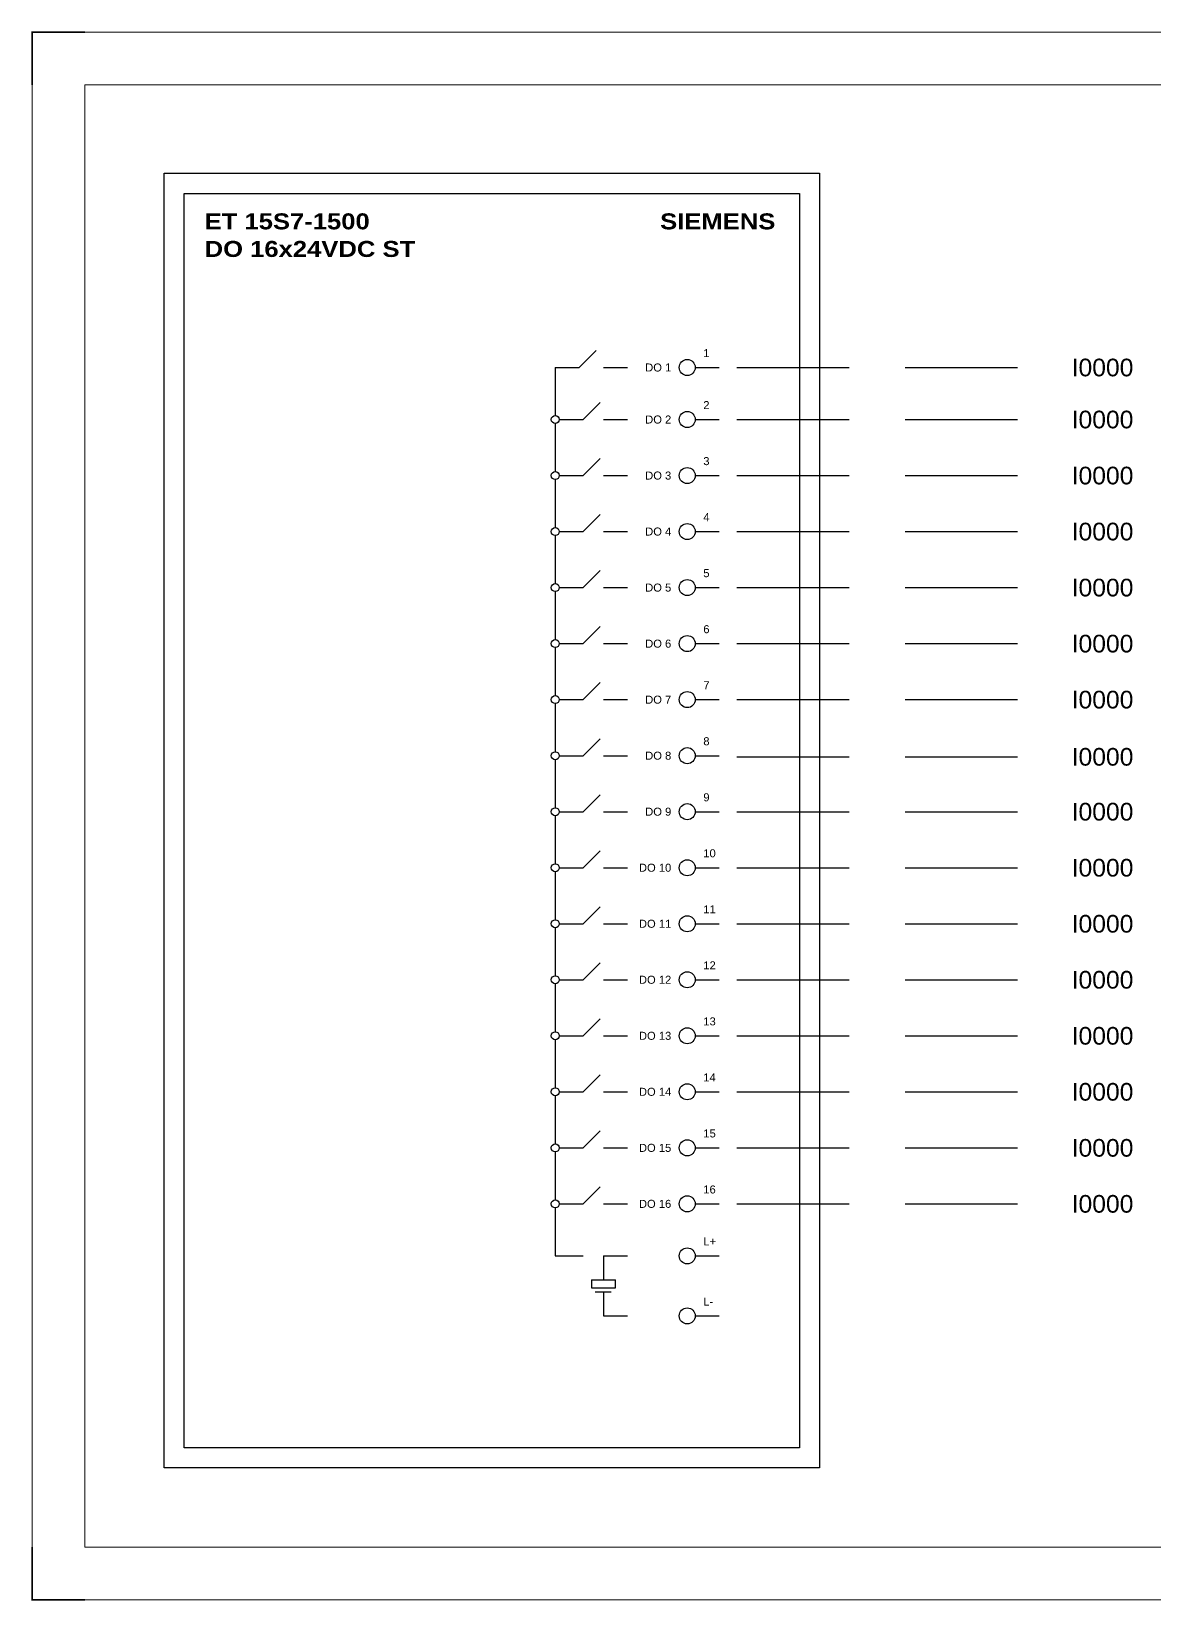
# Model space of a CAD drawing. Header units: centimetres. Extents: x -6233 to 67854, y 107 to 55669.
# Drawn here: x 6612 to 9792, y 23617 to 28061 of the extents above; entities that cross this region are included whole.
import ezdxf
from ezdxf.enums import TextEntityAlignment as Align

# ---------------------------------------------------------------- set-up
doc = ezdxf.new("R2010")
doc.units = ezdxf.units.CM
doc.header["$LTSCALE"] = 25.4
doc.linetypes.add('HIDDEN', pattern=[0.375, 0.25, -0.125])
doc.layers.add('Etiket-Line-L', color=7, linetype='Continuous')
doc.layers.add('EtIket-Line-S', color=2, linetype='Continuous')
doc.styles.add('Bold', font='ariblk.ttf', dxfattribs={"height": 25.4})
doc.styles.get("Standard").update_dxf_attribs({"font": 'arial.ttf', "height": 25.4})

# ---------------------------------------------------------------- blocks, each defined once
blk = doc.blocks.new('x5 Out Line')
at = {"const_width": 0.3}
for points in [[(9.65, 286.71), (0, 286.71), (0, 277.06)], [(0, 9.65), (0, 0), (9.65, 0)]]:
    blk.add_lwpolyline(points, dxfattribs=at)
at = {"lineweight": 15}
blk.add_lwpolyline([(395.8, 9.65), (395.8, 277.06), (9.65, 277.06), (9.65, 9.65)], close=True, dxfattribs=at)
at = {"layer": 'EtIket-Line-S', "lineweight": 9, "ltscale": 0.5}
blk.add_lwpolyline([(0, 0), (405.45, 0), (405.45, 286.71), (0, 286.71)], close=True, dxfattribs=at)

msp = doc.modelspace()

# ---------------------------------------------------------------- linework, layer by layer
at = {"ltscale": 50}
for p, q in [((8163.3, 27109.2), (8211.3, 27157.3)), ((8095.3, 27109.2), (8163.3, 27109.2)), ((8095.3, 27109.2), (8095.3, 26973.2)), ((8231.3, 27109.2), (8299.3, 27109.2)), ((8174.6, 26961.9), (8222.7, 27010)), ((8095.3, 26950.5), (8095.3, 26814.5)), ((8106.6, 26961.9), (8174.6, 26961.9)), ((8231.3, 26961.9), (8299.3, 26961.9)), ((8174.6, 26803.2), (8222.7, 26851.3)), ((8106.6, 26803.2), (8174.6, 26803.2)), ((8231.3, 26803.2), (8299.3, 26803.2)), ((8095.3, 26791.9), (8095.3, 26655.9)), ((8174.6, 26644.6), (8222.7, 26692.6)), ((8095.3, 26633.2), (8095.3, 26497.2)), ((8106.6, 26644.6), (8174.6, 26644.6)), ((8231.3, 26644.6), (8299.3, 26644.6)), ((8174.6, 26485.9), (8222.7, 26534)), ((8095.3, 26474.6), (8095.3, 26338.6)), ((8106.6, 26485.9), (8174.6, 26485.9)), ((8231.3, 26485.9), (8299.3, 26485.9)), ((8174.6, 26327.2), (8222.7, 26375.3)), ((8095.3, 26315.9), (8095.3, 26179.9)), ((8106.6, 26327.2), (8174.6, 26327.2)), ((8231.3, 26327.2), (8299.3, 26327.2)), ((8174.6, 26168.6), (8222.7, 26216.7)), ((8095.3, 26157.2), (8095.3, 26021.3)), ((8106.6, 26168.6), (8174.6, 26168.6)), ((8231.3, 26168.6), (8299.3, 26168.6)), ((8174.6, 26009.9), (8222.7, 26058)), ((8095.3, 25998.6), (8095.3, 25862.6)), ((8106.6, 26009.9), (8174.6, 26009.9)), ((8231.3, 26009.9), (8299.3, 26009.9)), ((8174.6, 25851.3), (8222.7, 25899.3)), ((8095.3, 25839.9), (8095.3, 25703.9)), ((8106.6, 25851.3), (8174.6, 25851.3)), ((8231.3, 25851.3), (8299.3, 25851.3)), ((8174.6, 25692.6), (8222.7, 25740.7)), ((8106.6, 25692.6), (8174.6, 25692.6)), ((8231.3, 25692.6), (8299.3, 25692.6)), ((8095.3, 25681.3), (8095.3, 25545.3)), ((8174.6, 25533.9), (8222.7, 25582)), ((8095.3, 25522.6), (8095.3, 25386.6)), ((8106.6, 25533.9), (8174.6, 25533.9)), ((8231.3, 25533.9), (8299.3, 25533.9)), ((8174.6, 25375.3), (8222.7, 25423.4)), ((8106.6, 25375.3), (8174.6, 25375.3)), ((8231.3, 25375.3), (8299.3, 25375.3)), ((8095.3, 25364), (8095.3, 25228)), ((8174.6, 25216.6), (8222.7, 25264.7)), ((8095.3, 25205.3), (8095.3, 25069.3)), ((8106.6, 25216.6), (8174.6, 25216.6)), ((8231.3, 25216.6), (8299.3, 25216.6)), ((8174.6, 25058), (8222.7, 25106.1)), ((8095.3, 25046.6), (8095.3, 24910.6)), ((8106.6, 25058), (8174.6, 25058)), ((8231.3, 25058), (8299.3, 25058)), ((8174.6, 24899.3), (8222.7, 24947.4)), ((8095.3, 24888), (8095.3, 24752)), ((8106.6, 24899.3), (8174.6, 24899.3)), ((8231.3, 24899.3), (8299.3, 24899.3)), ((8174.6, 24740.7), (8222.7, 24788.7)), ((8095.3, 24729.3), (8095.3, 24593.3)), ((8106.6, 24740.7), (8174.6, 24740.7)), ((8231.3, 24740.7), (8299.3, 24740.7)), ((8095.3, 24593.3), (8174.6, 24593.3)), ((8231.3, 24593.3), (8299.3, 24593.3)), ((8231.3, 24593.3), (8231.3, 24525.3)), ((8197.3, 24525.3), (8265.3, 24525.3)), ((8197.3, 24525.3), (8197.3, 24502.9)), ((8197.3, 24502.9), (8265.3, 24502.9)), ((8208.6, 24491.3), (8253.9, 24491.3)), ((8231.3, 24491.3), (8231.3, 24423.3)), ((8265.3, 24502.9), (8265.3, 24525.3)), ((8231.3, 24423.3), (8299.3, 24423.3))]:
    msp.add_line(p, q, dxfattribs=at)
at = {"color": 6, "ltscale": 50}
for p, q in [((8491.6, 27109.2), (8559.6, 27109.2)), ((8491.6, 26961.9), (8559.6, 26961.9)), ((8491.6, 26803.2), (8559.6, 26803.2)), ((8491.6, 26644.6), (8559.6, 26644.6)), ((8491.6, 26485.9), (8559.6, 26485.9)), ((8491.6, 26327.2), (8559.6, 26327.2)), ((8491.6, 26168.6), (8559.6, 26168.6)), ((8491.6, 26009.9), (8559.6, 26009.9)), ((8491.6, 25851.3), (8559.6, 25851.3)), ((8491.6, 25692.6), (8559.6, 25692.6)), ((8491.6, 25533.9), (8559.6, 25533.9)), ((8491.6, 25375.3), (8559.6, 25375.3)), ((8491.6, 25216.6), (8559.6, 25216.6)), ((8491.6, 25058), (8559.6, 25058)), ((8491.6, 24899.3), (8559.6, 24899.3)), ((8491.6, 24740.7), (8559.6, 24740.7)), ((8491.6, 24593.3), (8559.6, 24593.3)), ((8491.6, 24423.3), (8559.6, 24423.3))]:
    msp.add_line(p, q, dxfattribs=at)
at = {"color": 146, "linetype": 'HIDDEN', "ltscale": 50, "true_color": 0x105689}
for p, q in [((8609.6, 27109.2), (9457.1, 27109.2)), ((8609.6, 26961.9), (9457.1, 26961.9)), ((8609.6, 26803.2), (9457.1, 26803.2)), ((8609.6, 26644.6), (9457.1, 26644.6)), ((8609.6, 26485.9), (9457.1, 26485.9)), ((8609.6, 26327.2), (9457.1, 26327.2)), ((8609.6, 26168.6), (9457.1, 26168.6)), ((8609.6, 26006.7), (9457.1, 26006.7)), ((8609.6, 25851.3), (9457.1, 25851.3)), ((8609.6, 25692.6), (9457.1, 25692.6)), ((8609.6, 25533.9), (9457.1, 25533.9)), ((8609.6, 25375.3), (9457.1, 25375.3)), ((8609.6, 25216.6), (9457.1, 25216.6)), ((8609.6, 25058), (9457.1, 25058)), ((8609.6, 24899.3), (9457.1, 24899.3)), ((8609.6, 24740.7), (9457.1, 24740.7))]:
    msp.add_line(p, q, dxfattribs=at)
at = {"ltscale": 50}
msp.add_lwpolyline([(6988.2, 27659.1), (8842.9, 27659.1), (8842.9, 23993.3), (6988.2, 23993.3)], close=True, dxfattribs=at)
at = {"color": 6, "ltscale": 50}
msp.add_lwpolyline([(7044.9, 27602.4), (8786.3, 27602.4), (8786.3, 24049.9), (7044.9, 24049.9)], close=True, dxfattribs=at)
at = {"color": 6, "ltscale": 500}
for centre in [(8468.9, 27109.2), (8468.9, 26961.9), (8468.9, 26803.2), (8468.9, 26644.6), (8468.9, 26485.9), (8468.9, 26327.2), (8468.9, 26168.6), (8468.9, 26009.9), (8468.9, 25851.3), (8468.9, 25692.6), (8468.9, 25533.9), (8468.9, 25375.3), (8468.9, 25216.6), (8468.9, 25058), (8468.9, 24899.3), (8468.9, 24740.7), (8468.9, 24593.3), (8468.9, 24423.3)]:
    msp.add_circle(centre, 22.7, dxfattribs=at)
at = {"ltscale": 500}
for centre in [(8095.3, 26961.9), (8095.3, 26803.2), (8095.3, 26644.6), (8095.3, 26485.9), (8095.3, 26327.2), (8095.3, 26168.6), (8095.3, 26009.9), (8095.3, 25851.3), (8095.3, 25692.6), (8095.3, 25533.9), (8095.3, 25375.3), (8095.3, 25216.6), (8095.3, 25058), (8095.3, 24899.3), (8095.3, 24740.7)]:
    msp.add_circle(centre, 11.3, dxfattribs=at)

# ---------------------------------------------------------------- block references
at = {"layer": 'Etiket-Line-L', "lineweight": 0, "xscale": 15.48351216233742, "yscale": 15.48351216233742, "zscale": 15.48351216233742}
msp.add_blockref('x5 Out Line', (6614.4, 23619.4), dxfattribs=at)

# ---------------------------------------------------------------- texts
at = {"ltscale": 500, "style": 'Bold'}
for s, p in [('ET 15S7-1500', (7102.5, 27545.7)), ('DO 16x24VDC ST', (7102.5, 27467.6))]:
    msp.add_text(s, height=45.331, dxfattribs=at).set_placement(p, align=Align.TOP_LEFT)
msp.add_text('SIEMENS', height=45.33, dxfattribs=at).set_placement((8718.3, 27545.7), align=Align.TOP_RIGHT)
at = {"ltscale": 500}
for s, height, p in [('1', 22.7, (8514.3, 27131.9)), ('2', 22.7, (8514.3, 26984.5)), ('3', 22.7, (8514.3, 26825.9)), ('4', 22.7, (8514.3, 26667.2)), ('5', 22.7, (8514.3, 26508.6)), ('6', 22.7, (8514.3, 26349.9)), ('7', 22.7, (8514.3, 26191.2)), ('8', 22.7, (8514.3, 26032.6)), ('9', 22.7, (8514.3, 25873.9)), ('10', 22.67, (8514.3, 25715.3)), ('11', 22.67, (8514.3, 25556.6)), ('12', 22.67, (8514.3, 25398)), ('13', 22.67, (8514.3, 25239.3)), ('14', 22.67, (8514.3, 25080.6)), ('15', 22.67, (8514.3, 24922)), ('16', 22.67, (8514.3, 24763.3)), ('L+', 22.67, (8514.3, 24616)), ('L-', 22.67, (8514.3, 24446))]:
    msp.add_text(s, height=height, dxfattribs=at).set_placement(p, align=Align.BOTTOM_LEFT)
for s, p in [('DO 1', (8423.6, 27109.2)), ('DO 2', (8423.6, 26961.9)), ('DO 3', (8423.6, 26803.2)), ('DO 4', (8423.6, 26644.6)), ('DO 5', (8423.6, 26485.9)), ('DO 6', (8423.6, 26327.2)), ('DO 7', (8423.6, 26168.6)), ('DO 8', (8423.6, 26009.9)), ('DO 9', (8423.6, 25851.3)), ('DO 10', (8423.6, 25692.6)), ('DO 11', (8423.6, 25533.9)), ('DO 12', (8423.6, 25375.3)), ('DO 13', (8423.6, 25216.6)), ('DO 14', (8423.6, 25058)), ('DO 15', (8423.6, 24899.3)), ('DO 16', (8423.6, 24740.7))]:
    msp.add_text(s, height=22.67, dxfattribs=at).set_placement(p, align=Align.MIDDLE_RIGHT)
for p in [(9557.1, 27109.2), (9557.1, 26961.9), (9557.1, 26803.2), (9557.1, 26644.6), (9557.1, 26485.9), (9557.1, 26327.2), (9557.1, 26168.6), (9557.1, 26006.7), (9557.1, 25851.3), (9557.1, 25692.6), (9557.1, 25533.9), (9557.1, 25375.3), (9557.1, 25216.6), (9557.1, 25058), (9557.1, 24899.3), (9557.1, 24740.7)]:
    msp.add_text('I0000', height=50, dxfattribs=at).set_placement(p, align=Align.MIDDLE_LEFT)

doc.saveas('drawing.dxf')
